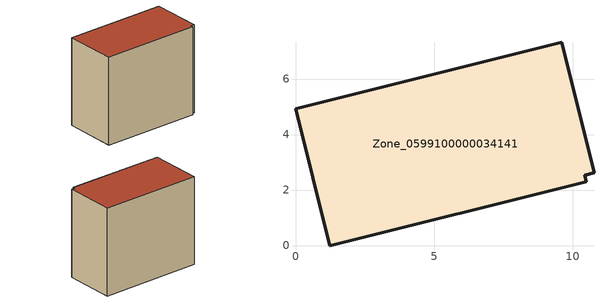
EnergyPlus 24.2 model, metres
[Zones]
Zone_0599100000034141
 floor ground (C_G): 10.76,2.63 10.43,2.53 10.49,2.31 1.23,0 0,4.93 9.59,7.32 z0
 wall outside (C_F): 10.76,2.63 9.59,7.32 0,4.93 1.23,0 10.49,2.31 10.43,2.53 10.76,2.63 z0:8.56
 roof outside (C_R): 10.43,2.53 10.76,2.63 9.59,7.32 0,4.93 1.23,0 10.49,2.31 z8.56
[BUILDING]
Pand.0599100000034141: North Axis=0; Terrain=City; Loads Convergence Tolerance Value=0.04; Temperature Convergence Tolerance Value=0.4; Solar Distribution=FullExterior; Maximum Number of Warmup Days=25; Minimum Number of Warmup Days=1
[Site:Location]
Rotterdam.The.Hague.AP_ZH_NLD Design_Conditions: Latitude=51.96; Longitude=4.45; Time Zone=1; Elevation=-4.5
[SITE:GROUNDTEMPERATURE:BUILDINGSURFACE]
18, 18, 18, 18, 18, 18, 18, 18, 18, 18, 18, 18
[MATERIAL] Thermal Absorptance=0.9; Solar Absorptance=0.7; Visible Absorptance=0.7
Name | Roughness | Thickness | Conductivity | Density | Specific Heat
G.TC.1975-1991 | MediumSmooth | 0.15 | 0.288461 | 540 | 1210
F.TC.1975-1991 | Rough | 0.3 | 0.230769 | 1920 | 840
R.TC.1975-1991 | MediumRough | 0.2 | 0.153846 | 1500 | 1000
[CONSTRUCTION]
C_G: G.TC.1975-1991
C_F: F.TC.1975-1991
C_R: R.TC.1975-1991
[ZONE]
Zone_0599100000034141: Type=1; Multiplier=1; Ceiling Height=Autocalculate; Volume=Autocalculate; Floor Area=autocalculate; Part of Total Floor Area=Yes
[ZONEINFILTRATION:DESIGNFLOWRATE]
Infil_Zone_0599100000034141: Zone or ZoneList or Space or SpaceList=Zone_0599100000034141; Schedule=AlwaysOn; Design Flow Rate Calculation Method=Flow/Area; Flow Rate per Floor Area=0.003; Constant Term Coefficient=1; Temperature Term Coefficient=0; Velocity Term Coefficient=0; Velocity Squared Term Coefficient=0
[HVACTEMPLATE:ZONE:IDEALLOADSAIRSYSTEM]
Zone_0599100000034141: Maximum Heating Supply Air Temperature=50; Minimum Cooling Supply Air Temperature=13; Maximum Heating Supply Air Humidity Ratio=0.0156; Minimum Cooling Supply Air Humidity Ratio=0.0077; Heating Limit=NoLimit; Cooling Limit=NoLimit; Dehumidification Control Type=ConstantSensibleHeatRatio; Cooling Sensible Heat Ratio=0.7; Dehumidification Setpoint=60; Humidification Control Type=None; Humidification Setpoint=30; Outdoor Air Method=None; Outdoor Air Flow Rate per Person=0.00944; Outdoor Air Flow Rate per Zone Floor Area=0; Outdoor Air Flow Rate per Zone=0; Demand Controlled Ventilation Type=None; Outdoor Air Economizer Type=NoEconomizer; Heat Recovery Type=None; Sensible Heat Recovery Effectiveness=0.7; Latent Heat Recovery Effectiveness=0.65
[ZONECONTROL:THERMOSTAT]
ThermostatControl_Zone_0599100000034141: Zone or ZoneList=Zone_0599100000034141; Control Type Schedule=DualSetpointControlType; Control 1=Thermostat_Zone_0599100000034141; Temperature Difference Between Cutout And Setpoint=0
[THERMOSTATSETPOINT:DUALSETPOINT]
Thermostat_Zone_0599100000034141: Heating Setpoint Temperature Schedule=HeatingSetpoint_Zone_0599100000034141; Cooling Setpoint Temperature Schedule=CoolingSetpoint_Zone_0599100000034141
[SCHEDULE:COMPACT]
HeatingSetpoint_Zone_0599100000034141: Through: 12/31, For: AllDays, Until: 24:00, 21
CoolingSetpoint_Zone_0599100000034141: Through: 12/31, For: AllDays, Until: 24:00, 24
DualSetpointControlType: Through: 12/31, For: AllDays, Until: 24:00, 4
AlwaysOn: Through: 12/31, For: AllDays, Until: 24:00, 1
